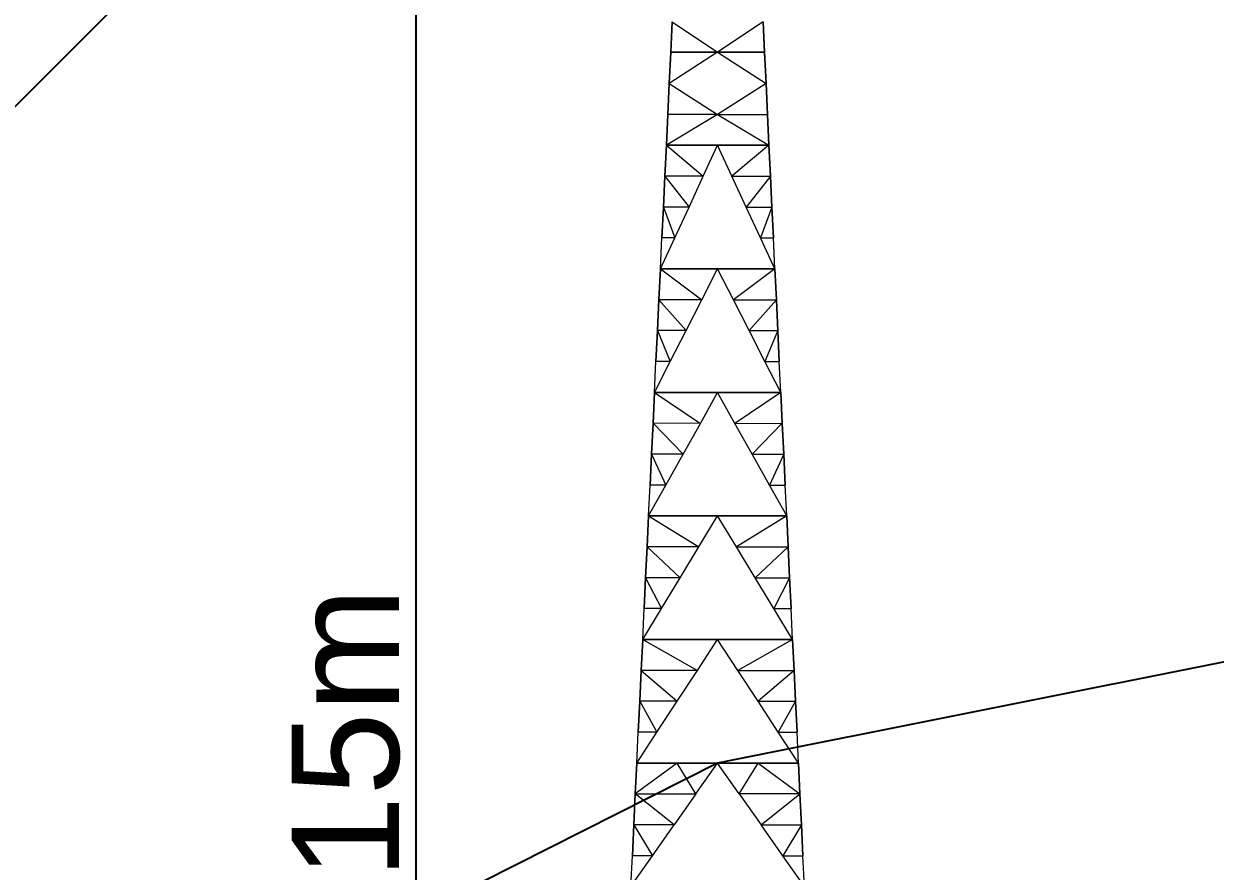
# Model space of a CAD drawing. Header units: millimetres. Extents: x 674 to 5889, y -153 to 3954.
# Drawn here: x 3098.73 to 3148.69, y 666.93 to 702.47 of the extents above; entities that cross this region are included whole.
import ezdxf

# ---------------------------------------------------------------- set-up
doc = ezdxf.new("R2010")
doc.units = ezdxf.units.MM
doc.layers.add('Dimensions', color=7, linetype='Continuous')
doc.layers.add('Ropes', color=3, linetype='Continuous')
doc.layers.add('Towers', color=1, linetype='Continuous', lineweight=0)
doc.styles.get("Standard").update_dxf_attribs({"font": 'arial.ttf'})
doc.dimstyles.new('ISO-25', dxfattribs={"dimtxt": 2.5, "dimasz": 2.5, "dimexe": 1.25, "dimexo": 0.625, "dimtad": 1, "dimtxsty": 'Standard', "dimcen": 2.5, "dimadec": 0, "dimazin": 0, "dimtfac": 1, "dimtmove": 0, "dimatfit": 3, "dimfxl": 1, "dimarcsym": 0})

# ---------------------------------------------------------------- blocks, each defined once
blk = doc.blocks.new('_ArchTick')
at = {"color": 0, "linetype": 'ByBlock', "const_width": 0.15}
blk.add_lwpolyline([(-0.5, -0.5), (0.5, 0.5)], dxfattribs=at)
blk = doc.blocks.new('*D45')
at = {"layer": 'Defpoints', "color": 0, "transparency": 16777216}
for p in [(3127.826, 728.47), (3115.163, 613.47), (3127.826, 613.47)]:
    blk.add_point(p, dxfattribs=at)
at = {"layer": 'Dimensions', "color": 0, "lineweight": -2, "transparency": 16777216}
blk.add_line((3115.163, 728.47), (3115.163, 613.47), dxfattribs=at)
at = {"layer": 'Dimensions', "color": 0, "lineweight": -2, "transparency": 16777216, "xscale": 2.5, "yscale": 2.5, "zscale": 2.5}
for p, rotation in [((3115.163, 728.47), 90), ((3115.163, 613.47), 270)]:
    blk.add_blockref('_ArchTick', p, dxfattribs=dict(at, rotation=rotation))
at = {"layer": 'Dimensions', "color": 0, "transparency": 16777216, "insert": (3112.24, 670.97), "char_height": 4.5, "attachment_point": 5, "rotation": 90}
blk.add_mtext('115m', dxfattribs=at)
blk = doc.blocks.new('*D60')
at = {"color": 0, "lineweight": -2, "transparency": 16777216}
blk.add_line((2829.274, -144.563), (2959.274, -144.563), dxfattribs=at)
at = {"layer": 'Defpoints', "color": 0, "transparency": 16777216}
for p in [(5528.478, 3774.077), (5768.478, 3774.077), (5768.478, 3752.482), (2829.274, -118.354), (2959.274, -118.354), (2959.274, -144.563)]:
    blk.add_point(p, dxfattribs=at)
at = {"layer": 'Dimensions', "color": 0, "lineweight": -2, "transparency": 16777216}
blk.add_line((5528.478, 3752.482), (5768.478, 3752.482), dxfattribs=at)
at = {"color": 0, "lineweight": -2, "transparency": 16777216, "xscale": 15, "yscale": 15, "zscale": 15, "rotation": 180}
blk.add_blockref('_ArchTick', (2829.274, -144.563), dxfattribs=at)
at = {"color": 0, "lineweight": -2, "transparency": 16777216, "xscale": 15, "yscale": 15, "zscale": 15}
blk.add_blockref('_ArchTick', (2959.274, -144.563), dxfattribs=at)
at = {"layer": 'Dimensions', "color": 0, "lineweight": -2, "transparency": 16777216, "xscale": 2.5, "yscale": 2.5, "zscale": 2.5, "rotation": 180}
blk.add_blockref('_ArchTick', (5528.478, 3752.482), dxfattribs=at)
at = {"layer": 'Dimensions', "color": 0, "lineweight": -2, "transparency": 16777216, "xscale": 2.5, "yscale": 2.5, "zscale": 2.5}
blk.add_blockref('_ArchTick', (5768.478, 3752.482), dxfattribs=at)
at = {"color": 0, "transparency": 16777216, "insert": (2894.274, -136.274), "char_height": 15, "attachment_point": 5}
blk.add_mtext('130', dxfattribs=at)
at = {"layer": 'Dimensions', "color": 0, "transparency": 16777216, "insert": (5648.478, 3755.404), "char_height": 4.5, "attachment_point": 5}
blk.add_mtext('240m', dxfattribs=at)
blk = doc.blocks.new('*D58')
at = {"color": 0, "lineweight": -2, "transparency": 16777216}
blk.add_line((2393.626, -144.563), (2483.626, -144.563), dxfattribs=at)
at = {"layer": 'Defpoints', "color": 0, "transparency": 16777216}
for p in [(5603.478, 3819.077), (5583.397, 3774.077), (5603.478, 3774.077), (2393.626, -80.976), (2483.626, -80.976), (2483.626, -144.563)]:
    blk.add_point(p, dxfattribs=at)
at = {"layer": 'Dimensions', "color": 0, "lineweight": -2, "transparency": 16777216}
blk.add_line((5583.397, 3819.077), (5583.397, 3774.077), dxfattribs=at)
at = {"color": 0, "lineweight": -2, "transparency": 16777216, "xscale": 15, "yscale": 15, "zscale": 15, "rotation": 180}
blk.add_blockref('_ArchTick', (2393.626, -144.563), dxfattribs=at)
at = {"color": 0, "lineweight": -2, "transparency": 16777216, "xscale": 15, "yscale": 15, "zscale": 15}
blk.add_blockref('_ArchTick', (2483.626, -144.563), dxfattribs=at)
at = {"layer": 'Dimensions', "color": 0, "lineweight": -2, "transparency": 16777216, "xscale": 2.5, "yscale": 2.5, "zscale": 2.5}
for p, rotation in [((5583.397, 3819.077), 90), ((5583.397, 3774.077), 270)]:
    blk.add_blockref('_ArchTick', p, dxfattribs=dict(at, rotation=rotation))
at = {"color": 0, "transparency": 16777216, "insert": (2438.626, -136.279), "char_height": 15, "attachment_point": 5}
blk.add_mtext('90', dxfattribs=at)
at = {"layer": 'Dimensions', "color": 0, "transparency": 16777216, "insert": (5580.484, 3796.577), "char_height": 4.5, "attachment_point": 5, "rotation": 90}
blk.add_mtext('45m', dxfattribs=at)
blk = doc.blocks.new('*D62')
at = {"color": 0, "lineweight": -2, "transparency": 16777216}
blk.add_line((2577.797, -35.976), (2577.797, -85.976), dxfattribs=at)
at = {"layer": 'Defpoints', "color": 0, "transparency": 16777216}
for p in [(5529.806, 3893.742), (5528.478, 3889.077), (5643.378, 3856.377), (2597.989, -35.976), (2577.797, -85.976), (2597.989, -85.976)]:
    blk.add_point(p, dxfattribs=at)
at = {"layer": 'Dimensions', "color": 0, "lineweight": -2, "transparency": 16777216}
blk.add_line((5644.706, 3861.042), (5529.806, 3893.742), dxfattribs=at)
at = {"color": 0, "lineweight": -2, "transparency": 16777216, "xscale": 15, "yscale": 15, "zscale": 15}
for p, rotation in [((2577.797, -35.976), 90), ((2577.797, -85.976), 270)]:
    blk.add_blockref('_ArchTick', p, dxfattribs=dict(at, rotation=rotation))
at = {"layer": 'Dimensions', "color": 0, "lineweight": -2, "transparency": 16777216, "xscale": 2.5, "yscale": 2.5, "zscale": 2.5}
for p, rotation in [((5529.806, 3893.742), 164.113896019455), ((5644.706, 3861.042), 344.113896019455)]:
    blk.add_blockref('_ArchTick', p, dxfattribs=dict(at, rotation=rotation))
at = {"color": 0, "transparency": 16777216, "insert": (2569.514, -60.976), "char_height": 15, "attachment_point": 5, "rotation": 90}
blk.add_mtext('50', dxfattribs=at)
at = {"layer": 'Dimensions', "color": 0, "transparency": 16777216, "insert": (5588.056, 3880.203), "char_height": 4.5, "attachment_point": 5, "rotation": 344.1139}
blk.add_mtext('119.5m', dxfattribs=at)
blk = doc.blocks.new('*D63')
at = {"color": 0, "lineweight": -2, "transparency": 16777216}
blk.add_line((2809.512, -31.439), (2809.512, -86.439), dxfattribs=at)
at = {"layer": 'Defpoints', "color": 0, "transparency": 16777216}
for p in [(5643.378, 3866.577), (5527.736, 3834.542), (5528.478, 3832.07), (2829.274, -31.439), (2809.512, -86.439), (2829.274, -86.439)]:
    blk.add_point(p, dxfattribs=at)
at = {"layer": 'Dimensions', "color": 0, "lineweight": -2, "transparency": 16777216}
blk.add_line((5642.636, 3869.049), (5527.736, 3834.542), dxfattribs=at)
at = {"color": 0, "lineweight": -2, "transparency": 16777216, "xscale": 15, "yscale": 15, "zscale": 15}
for p, rotation in [((2809.512, -31.439), 90), ((2809.512, -86.439), 270)]:
    blk.add_blockref('_ArchTick', p, dxfattribs=dict(at, rotation=rotation))
at = {"layer": 'Dimensions', "color": 0, "lineweight": -2, "transparency": 16777216, "xscale": 2.5, "yscale": 2.5, "zscale": 2.5}
for p, rotation in [((5642.636, 3869.049), 16.71614301521846), ((5527.736, 3834.542), 196.7161430152185)]:
    blk.add_blockref('_ArchTick', p, dxfattribs=dict(at, rotation=rotation))
at = {"color": 0, "transparency": 16777216, "insert": (2801.259, -58.939), "char_height": 15, "attachment_point": 5, "rotation": 90}
blk.add_mtext('55', dxfattribs=at)
at = {"layer": 'Dimensions', "color": 0, "transparency": 16777216, "insert": (5584.345, 3854.594), "char_height": 4.5, "attachment_point": 5, "rotation": 16.7161}
blk.add_mtext('120m', dxfattribs=at)
blk = doc.blocks.new('*D59')
at = {"color": 0, "lineweight": -2, "transparency": 16777216}
blk.add_line((2597.989, -144.563), (2697.989, -144.563), dxfattribs=at)
at = {"layer": 'Defpoints', "color": 0, "transparency": 16777216}
for p in [(5623.478, 3781.175), (5673.478, 3781.175), (5673.478, 3764.268), (2597.989, -85.976), (2697.989, -85.976), (2697.989, -144.563)]:
    blk.add_point(p, dxfattribs=at)
at = {"layer": 'Dimensions', "color": 0, "lineweight": -2, "transparency": 16777216}
blk.add_line((5623.478, 3764.268), (5673.478, 3764.268), dxfattribs=at)
at = {"color": 0, "lineweight": -2, "transparency": 16777216, "xscale": 15, "yscale": 15, "zscale": 15, "rotation": 180}
blk.add_blockref('_ArchTick', (2597.989, -144.563), dxfattribs=at)
at = {"color": 0, "lineweight": -2, "transparency": 16777216, "xscale": 15, "yscale": 15, "zscale": 15}
blk.add_blockref('_ArchTick', (2697.989, -144.563), dxfattribs=at)
at = {"layer": 'Dimensions', "color": 0, "lineweight": -2, "transparency": 16777216, "xscale": 2.5, "yscale": 2.5, "zscale": 2.5, "rotation": 180}
blk.add_blockref('_ArchTick', (5623.478, 3764.268), dxfattribs=at)
at = {"layer": 'Dimensions', "color": 0, "lineweight": -2, "transparency": 16777216, "xscale": 2.5, "yscale": 2.5, "zscale": 2.5}
blk.add_blockref('_ArchTick', (5673.478, 3764.268), dxfattribs=at)
at = {"color": 0, "transparency": 16777216, "insert": (2647.989, -136.279), "char_height": 15, "attachment_point": 5}
blk.add_mtext('100', dxfattribs=at)
at = {"layer": 'Dimensions', "color": 0, "transparency": 16777216, "insert": (5648.478, 3767.191), "char_height": 4.5, "attachment_point": 5}
blk.add_mtext('50m', dxfattribs=at)
blk = doc.blocks.new('*D61')
at = {"color": 0, "lineweight": -2, "transparency": 16777216}
blk.add_line((2373.545, -35.976), (2373.545, -80.976), dxfattribs=at)
at = {"layer": 'Defpoints', "color": 0, "transparency": 16777216}
for p in [(5648.478, 3856.377), (5645.288, 3779.077), (5648.478, 3779.077), (2393.626, -35.976), (2373.545, -80.976), (2393.626, -80.976)]:
    blk.add_point(p, dxfattribs=at)
at = {"layer": 'Dimensions', "color": 0, "lineweight": -2, "transparency": 16777216}
blk.add_line((5645.288, 3856.377), (5645.288, 3779.077), dxfattribs=at)
at = {"color": 0, "lineweight": -2, "transparency": 16777216, "xscale": 15, "yscale": 15, "zscale": 15}
for p, rotation in [((2373.545, -35.976), 90), ((2373.545, -80.976), 270)]:
    blk.add_blockref('_ArchTick', p, dxfattribs=dict(at, rotation=rotation))
at = {"layer": 'Dimensions', "color": 0, "lineweight": -2, "transparency": 16777216, "xscale": 2.5, "yscale": 2.5, "zscale": 2.5}
for p, rotation in [((5645.288, 3856.377), 90), ((5645.288, 3779.077), 270)]:
    blk.add_blockref('_ArchTick', p, dxfattribs=dict(at, rotation=rotation))
at = {"color": 0, "transparency": 16777216, "insert": (2365.292, -58.476), "char_height": 15, "attachment_point": 5, "rotation": 90}
blk.add_mtext('45', dxfattribs=at)
at = {"layer": 'Dimensions', "color": 0, "transparency": 16777216, "insert": (5642.364, 3817.906), "char_height": 4.5, "attachment_point": 5, "rotation": 90}
blk.add_mtext('77.3m', dxfattribs=at)

msp = doc.modelspace()

# ---------------------------------------------------------------- linework, layer by layer
at = {"layer": 'Ropes'}
for p, q in [((3127.826, 728.47), (3012.826, 613.47)), ((3282.531, 702.38), (3127.826, 671.464)), ((3127.826, 671.464), (3012.826, 613.47))]:
    msp.add_line(p, q, dxfattribs=at)
at = {"layer": 'Towers'}
for p, q in [((3125.922, 702.558), (3125.86, 701.275)), ((3125.86, 701.263), (3125.922, 702.558)), ((3125.922, 702.558), (3125.86, 701.275)), ((3125.86, 701.263), (3125.922, 702.558)), ((3125.922, 702.558), (3127.825, 701.275)), ((3125.922, 702.558), (3127.825, 701.275)), ((3129.73, 702.558), (3127.826, 701.275)), ((3129.73, 702.558), (3127.826, 701.275)), ((3129.73, 702.558), (3129.791, 701.275)), ((3129.792, 701.263), (3129.73, 702.558)), ((3129.73, 702.558), (3129.791, 701.275)), ((3129.792, 701.263), (3129.73, 702.558)), ((3127.825, 701.275), (3125.798, 699.967)), ((3127.825, 701.275), (3125.798, 699.967)), ((3125.86, 701.275), (3125.798, 699.967)), ((3125.86, 701.275), (3125.798, 699.967)), ((3125.798, 699.967), (3125.86, 701.263)), ((3125.798, 699.967), (3125.86, 701.263)), ((3127.826, 701.275), (3125.86, 701.275)), ((3125.86, 701.275), (3127.825, 701.275)), ((3127.825, 701.275), (3125.86, 701.263)), ((3127.825, 701.275), (3125.86, 701.263)), ((3125.86, 701.275), (3125.86, 701.263)), ((3125.86, 701.275), (3125.86, 701.263)), ((3127.825, 701.275), (3129.791, 701.275)), ((3129.791, 701.275), (3127.826, 701.275)), ((3127.826, 701.275), (3129.792, 701.263)), ((3127.826, 701.275), (3129.854, 699.967)), ((3127.826, 701.275), (3129.792, 701.263)), ((3127.826, 701.275), (3129.854, 699.967)), ((3129.791, 701.275), (3129.792, 701.263)), ((3129.791, 701.275), (3129.854, 699.967)), ((3129.791, 701.275), (3129.792, 701.263)), ((3129.791, 701.275), (3129.854, 699.967)), ((3129.854, 699.967), (3129.792, 701.263)), ((3129.854, 699.967), (3129.792, 701.263)), ((3125.798, 699.967), (3125.735, 698.666)), ((3125.798, 699.967), (3125.735, 698.666)), ((3125.736, 698.671), (3125.798, 699.967)), ((3125.736, 698.671), (3125.798, 699.967)), ((3125.798, 699.967), (3127.826, 698.666)), ((3125.798, 699.967), (3127.826, 698.666)), ((3129.854, 699.967), (3127.825, 698.666)), ((3129.854, 699.967), (3127.825, 698.666)), ((3129.854, 699.967), (3129.916, 698.666)), ((3129.915, 698.671), (3129.854, 699.967)), ((3129.854, 699.967), (3129.916, 698.666)), ((3129.915, 698.671), (3129.854, 699.967)), ((3125.674, 697.376), (3125.736, 698.671)), ((3125.674, 697.376), (3125.736, 698.671)), ((3127.826, 698.666), (3125.674, 697.376)), ((3127.826, 698.666), (3125.674, 697.376)), ((3125.735, 698.666), (3125.674, 697.376)), ((3125.735, 698.666), (3125.674, 697.376)), ((3125.735, 698.666), (3125.736, 698.671)), ((3125.735, 698.666), (3125.736, 698.671)), ((3127.826, 698.666), (3125.736, 698.671)), ((3127.826, 698.666), (3125.736, 698.671)), ((3127.825, 698.666), (3129.915, 698.671)), ((3127.825, 698.666), (3129.915, 698.671)), ((3127.825, 698.666), (3129.977, 697.376)), ((3127.825, 698.666), (3129.977, 697.376)), ((3129.916, 698.666), (3129.915, 698.671)), ((3129.977, 697.376), (3129.915, 698.671)), ((3129.916, 698.666), (3129.915, 698.671)), ((3129.977, 697.376), (3129.915, 698.671)), ((3129.916, 698.666), (3129.977, 697.376)), ((3129.916, 698.666), (3129.977, 697.376)), ((3125.612, 696.08), (3125.674, 697.378)), ((3125.612, 696.08), (3125.674, 697.378)), ((3125.674, 697.376), (3125.612, 696.08)), ((3125.612, 696.08), (3125.674, 697.376)), ((3125.674, 697.376), (3125.612, 696.08)), ((3125.612, 696.08), (3125.674, 697.376)), ((3127.826, 697.378), (3125.674, 697.378)), ((3125.674, 697.378), (3127.826, 697.378)), ((3127.826, 697.378), (3125.674, 697.376)), ((3127.826, 697.378), (3125.674, 697.376)), ((3125.674, 697.378), (3125.674, 697.376)), ((3125.674, 697.378), (3125.674, 697.376)), ((3125.674, 697.376), (3127.225, 696.08)), ((3125.674, 697.376), (3127.225, 696.08)), ((3127.225, 696.08), (3127.826, 697.378)), ((3127.225, 696.08), (3127.826, 697.378)), ((3129.977, 697.378), (3127.826, 697.378)), ((3127.826, 697.378), (3129.977, 697.378)), ((3127.826, 697.378), (3129.977, 697.376)), ((3128.426, 696.08), (3127.826, 697.378)), ((3127.826, 697.378), (3129.977, 697.376)), ((3128.426, 696.08), (3127.826, 697.378)), ((3129.977, 697.376), (3128.426, 696.08)), ((3129.977, 697.376), (3128.426, 696.08)), ((3129.977, 697.378), (3129.977, 697.376)), ((3130.039, 696.08), (3129.977, 697.378)), ((3129.977, 697.378), (3129.977, 697.376)), ((3130.039, 696.08), (3129.977, 697.378)), ((3129.977, 697.376), (3130.039, 696.08)), ((3130.039, 696.08), (3129.977, 697.376)), ((3129.977, 697.376), (3130.039, 696.08)), ((3130.039, 696.08), (3129.977, 697.376)), ((3125.55, 694.785), (3125.612, 696.08)), ((3125.612, 696.08), (3125.55, 694.785)), ((3125.55, 694.785), (3125.612, 696.08)), ((3125.55, 694.785), (3125.612, 696.08)), ((3125.612, 696.08), (3125.55, 694.785)), ((3125.55, 694.785), (3125.612, 696.08)), ((3125.612, 696.08), (3126.626, 694.785)), ((3127.225, 696.08), (3125.612, 696.08)), ((3125.612, 696.08), (3126.626, 694.785)), ((3127.225, 696.08), (3125.612, 696.08)), ((3125.612, 696.08), (3125.612, 696.08)), ((3125.612, 696.08), (3125.612, 696.08)), ((3126.626, 694.785), (3127.225, 696.08)), ((3126.626, 694.785), (3127.225, 696.08)), ((3129.025, 694.785), (3128.426, 696.08)), ((3128.426, 696.08), (3130.039, 696.08)), ((3129.025, 694.785), (3128.426, 696.08)), ((3128.426, 696.08), (3130.039, 696.08)), ((3130.039, 696.08), (3129.025, 694.785)), ((3130.039, 696.08), (3129.025, 694.785)), ((3130.101, 694.785), (3130.039, 696.08)), ((3130.039, 696.08), (3130.101, 694.785)), ((3130.039, 696.08), (3130.039, 696.08)), ((3130.101, 694.785), (3130.039, 696.08)), ((3130.101, 694.785), (3130.039, 696.08)), ((3130.039, 696.08), (3130.101, 694.785)), ((3130.039, 696.08), (3130.039, 696.08)), ((3130.101, 694.785), (3130.039, 696.08)), ((3125.488, 693.487), (3125.55, 694.785)), ((3125.55, 694.785), (3125.488, 693.487)), ((3125.488, 693.489), (3125.55, 694.785)), ((3125.488, 693.487), (3125.55, 694.785)), ((3125.55, 694.785), (3125.488, 693.487)), ((3125.488, 693.489), (3125.55, 694.785)), ((3125.55, 694.785), (3126.025, 693.487)), ((3126.626, 694.785), (3125.55, 694.785)), ((3125.55, 694.785), (3126.025, 693.487)), ((3126.626, 694.785), (3125.55, 694.785)), ((3125.55, 694.785), (3125.55, 694.785)), ((3125.55, 694.785), (3125.55, 694.785)), ((3126.025, 693.487), (3126.626, 694.785)), ((3126.025, 693.487), (3126.626, 694.785)), ((3129.627, 693.487), (3129.025, 694.785)), ((3129.025, 694.785), (3130.101, 694.785)), ((3129.627, 693.487), (3129.025, 694.785)), ((3129.025, 694.785), (3130.101, 694.785)), ((3130.101, 694.785), (3129.627, 693.487)), ((3130.101, 694.785), (3129.627, 693.487)), ((3130.163, 693.487), (3130.101, 694.785)), ((3130.101, 694.785), (3130.163, 693.487)), ((3130.101, 694.785), (3130.101, 694.785)), ((3130.163, 693.489), (3130.101, 694.785)), ((3130.163, 693.487), (3130.101, 694.785)), ((3130.101, 694.785), (3130.163, 693.487)), ((3130.101, 694.785), (3130.101, 694.785)), ((3130.163, 693.489), (3130.101, 694.785)), ((3125.426, 692.193), (3125.488, 693.489)), ((3125.426, 692.193), (3125.488, 693.489)), ((3125.426, 692.193), (3126.025, 693.487)), ((3125.426, 692.193), (3126.025, 693.487)), ((3125.426, 692.193), (3125.488, 693.487)), ((3125.426, 692.193), (3125.488, 693.487)), ((3126.025, 693.487), (3125.488, 693.489)), ((3126.025, 693.487), (3125.488, 693.489)), ((3125.488, 693.487), (3125.488, 693.489)), ((3125.488, 693.487), (3125.488, 693.489)), ((3129.627, 693.487), (3130.163, 693.489)), ((3129.627, 693.487), (3130.163, 693.489)), ((3130.225, 692.193), (3129.627, 693.487)), ((3130.225, 692.193), (3129.627, 693.487)), ((3130.163, 693.487), (3130.163, 693.489)), ((3130.225, 692.193), (3130.163, 693.489)), ((3130.163, 693.487), (3130.163, 693.489)), ((3130.225, 692.193), (3130.163, 693.489)), ((3130.225, 692.193), (3130.163, 693.487)), ((3130.225, 692.193), (3130.163, 693.487)), ((3125.426, 692.193), (3125.364, 690.897)), ((3125.364, 690.898), (3125.426, 692.193)), ((3125.426, 692.193), (3125.364, 690.897)), ((3125.364, 690.898), (3125.426, 692.193)), ((3125.364, 690.897), (3125.426, 692.192)), ((3125.364, 690.897), (3125.426, 692.192)), ((3125.426, 692.193), (3127.164, 690.897)), ((3127.826, 692.192), (3125.426, 692.193)), ((3125.426, 692.193), (3127.164, 690.897)), ((3127.826, 692.192), (3125.426, 692.193)), ((3125.426, 692.192), (3125.426, 692.193)), ((3125.426, 692.192), (3125.426, 692.193)), ((3127.826, 692.192), (3125.426, 692.192)), ((3125.426, 692.192), (3127.826, 692.192)), ((3127.164, 690.897), (3127.826, 692.192)), ((3127.164, 690.897), (3127.826, 692.192)), ((3127.826, 692.192), (3130.225, 692.193)), ((3127.826, 692.192), (3130.225, 692.193)), ((3130.225, 692.192), (3127.826, 692.192)), ((3127.826, 692.192), (3130.225, 692.192)), ((3128.487, 690.897), (3127.826, 692.192)), ((3128.487, 690.897), (3127.826, 692.192)), ((3130.225, 692.193), (3128.487, 690.897)), ((3130.225, 692.193), (3128.487, 690.897)), ((3130.225, 692.193), (3130.287, 690.897)), ((3130.225, 692.192), (3130.225, 692.193)), ((3130.287, 690.898), (3130.225, 692.193)), ((3130.225, 692.193), (3130.287, 690.897)), ((3130.225, 692.192), (3130.225, 692.193)), ((3130.287, 690.898), (3130.225, 692.193)), ((3130.287, 690.897), (3130.225, 692.192)), ((3130.287, 690.897), (3130.225, 692.192)), ((3125.364, 690.898), (3125.302, 689.601)), ((3125.302, 689.602), (3125.364, 690.898)), ((3125.364, 690.898), (3125.302, 689.601)), ((3125.302, 689.602), (3125.364, 690.898)), ((3125.302, 689.601), (3125.364, 690.897)), ((3125.302, 689.601), (3125.364, 690.897)), ((3125.364, 690.898), (3126.502, 689.601)), ((3127.164, 690.897), (3125.364, 690.898)), ((3125.364, 690.898), (3126.502, 689.601)), ((3127.164, 690.897), (3125.364, 690.898)), ((3125.364, 690.897), (3125.364, 690.898)), ((3125.364, 690.897), (3125.364, 690.898)), ((3126.502, 689.601), (3127.164, 690.897)), ((3126.502, 689.601), (3127.164, 690.897)), ((3128.487, 690.897), (3130.287, 690.898)), ((3128.487, 690.897), (3130.287, 690.898)), ((3129.149, 689.601), (3128.487, 690.897)), ((3129.149, 689.601), (3128.487, 690.897)), ((3130.287, 690.898), (3129.149, 689.601)), ((3130.287, 690.898), (3129.149, 689.601)), ((3130.287, 690.898), (3130.349, 689.601)), ((3130.287, 690.897), (3130.287, 690.898)), ((3130.349, 689.602), (3130.287, 690.898)), ((3130.287, 690.898), (3130.349, 689.601)), ((3130.287, 690.897), (3130.287, 690.898)), ((3130.349, 689.602), (3130.287, 690.898)), ((3130.349, 689.601), (3130.287, 690.897)), ((3130.349, 689.601), (3130.287, 690.897)), ((3125.302, 689.602), (3125.24, 688.307)), ((3125.24, 688.306), (3125.302, 689.602)), ((3125.302, 689.602), (3125.24, 688.307)), ((3125.24, 688.306), (3125.302, 689.602)), ((3125.24, 688.307), (3125.302, 689.601)), ((3125.24, 688.307), (3125.302, 689.601)), ((3125.302, 689.602), (3125.841, 688.307)), ((3126.502, 689.601), (3125.302, 689.602)), ((3125.302, 689.602), (3125.841, 688.307)), ((3126.502, 689.601), (3125.302, 689.602)), ((3125.302, 689.601), (3125.302, 689.602)), ((3125.302, 689.601), (3125.302, 689.602)), ((3125.841, 688.307), (3126.502, 689.601)), ((3125.841, 688.307), (3126.502, 689.601)), ((3129.149, 689.601), (3130.349, 689.602)), ((3129.149, 689.601), (3130.349, 689.602)), ((3129.811, 688.307), (3129.149, 689.601)), ((3129.811, 688.307), (3129.149, 689.601)), ((3130.349, 689.602), (3129.811, 688.307)), ((3130.349, 689.602), (3129.811, 688.307)), ((3130.349, 689.602), (3130.411, 688.307)), ((3130.349, 689.601), (3130.349, 689.602)), ((3130.411, 688.306), (3130.349, 689.602)), ((3130.349, 689.602), (3130.411, 688.307)), ((3130.349, 689.601), (3130.349, 689.602)), ((3130.411, 688.306), (3130.349, 689.602)), ((3130.411, 688.307), (3130.349, 689.601)), ((3130.411, 688.307), (3130.349, 689.601)), ((3125.178, 687.011), (3125.841, 688.307)), ((3125.178, 687.011), (3125.841, 688.307)), ((3125.178, 687.011), (3125.24, 688.307)), ((3125.178, 687.011), (3125.24, 688.307)), ((3125.178, 687.011), (3125.24, 688.306)), ((3125.178, 687.011), (3125.24, 688.306)), ((3125.841, 688.307), (3125.24, 688.306)), ((3125.841, 688.307), (3125.24, 688.306)), ((3125.24, 688.307), (3125.24, 688.306)), ((3125.24, 688.307), (3125.24, 688.306)), ((3130.473, 687.011), (3129.811, 688.307)), ((3129.811, 688.307), (3130.411, 688.306)), ((3130.473, 687.011), (3129.811, 688.307)), ((3129.811, 688.307), (3130.411, 688.306)), ((3130.473, 687.011), (3130.411, 688.307)), ((3130.411, 688.307), (3130.411, 688.306)), ((3130.473, 687.011), (3130.411, 688.307)), ((3130.411, 688.307), (3130.411, 688.306)), ((3130.473, 687.011), (3130.411, 688.306)), ((3130.473, 687.011), (3130.411, 688.306)), ((3125.178, 687.011), (3125.116, 685.712)), ((3125.116, 685.715), (3125.178, 687.011)), ((3125.178, 687.011), (3125.116, 685.712)), ((3125.116, 685.715), (3125.178, 687.011)), ((3125.116, 685.712), (3125.178, 687.01)), ((3125.116, 685.712), (3125.178, 687.01)), ((3125.178, 687.011), (3127.1, 685.712)), ((3125.178, 687.011), (3127.826, 687.01)), ((3125.178, 687.011), (3127.1, 685.712)), ((3125.178, 687.011), (3127.826, 687.01)), ((3125.178, 687.011), (3125.178, 687.01)), ((3125.178, 687.011), (3125.178, 687.01)), ((3125.178, 687.01), (3127.826, 687.01)), ((3127.826, 687.01), (3125.178, 687.01)), ((3127.1, 685.712), (3127.826, 687.01)), ((3127.1, 685.712), (3127.826, 687.01)), ((3130.473, 687.011), (3127.826, 687.01)), ((3130.473, 687.011), (3127.826, 687.01)), ((3127.826, 687.01), (3130.473, 687.01)), ((3130.473, 687.01), (3127.826, 687.01)), ((3128.551, 685.712), (3127.826, 687.01)), ((3128.551, 685.712), (3127.826, 687.01)), ((3130.473, 687.011), (3128.551, 685.712)), ((3130.473, 687.011), (3128.551, 685.712)), ((3130.473, 687.011), (3130.535, 685.712)), ((3130.473, 687.011), (3130.473, 687.01)), ((3130.535, 685.715), (3130.473, 687.011)), ((3130.473, 687.011), (3130.535, 685.712)), ((3130.473, 687.011), (3130.473, 687.01)), ((3130.535, 685.715), (3130.473, 687.011)), ((3130.535, 685.712), (3130.473, 687.01)), ((3130.535, 685.712), (3130.473, 687.01)), ((3125.116, 685.715), (3125.054, 684.419)), ((3125.054, 684.42), (3125.116, 685.715)), ((3125.116, 685.715), (3125.054, 684.419)), ((3125.054, 684.42), (3125.116, 685.715)), ((3125.054, 684.419), (3125.116, 685.712)), ((3125.054, 684.419), (3125.116, 685.712)), ((3125.116, 685.715), (3126.378, 684.419)), ((3127.1, 685.712), (3125.116, 685.715)), ((3125.116, 685.715), (3126.378, 684.419)), ((3127.1, 685.712), (3125.116, 685.715)), ((3125.116, 685.712), (3125.116, 685.715)), ((3125.116, 685.712), (3125.116, 685.715)), ((3126.378, 684.419), (3127.1, 685.712)), ((3126.378, 684.419), (3127.1, 685.712)), ((3128.551, 685.712), (3130.535, 685.715)), ((3128.551, 685.712), (3130.535, 685.715)), ((3129.273, 684.419), (3128.551, 685.712)), ((3129.273, 684.419), (3128.551, 685.712)), ((3130.535, 685.715), (3129.273, 684.419)), ((3130.535, 685.715), (3129.273, 684.419)), ((3130.535, 685.715), (3130.597, 684.419)), ((3130.535, 685.712), (3130.535, 685.715)), ((3130.597, 684.42), (3130.535, 685.715)), ((3130.535, 685.715), (3130.597, 684.419)), ((3130.535, 685.712), (3130.535, 685.715)), ((3130.597, 684.42), (3130.535, 685.715)), ((3130.597, 684.419), (3130.535, 685.712)), ((3130.597, 684.419), (3130.535, 685.712)), ((3125.054, 684.42), (3124.992, 683.124)), ((3124.992, 683.124), (3125.054, 684.42)), ((3125.054, 684.42), (3124.992, 683.124)), ((3124.992, 683.124), (3125.054, 684.42)), ((3124.992, 683.124), (3125.054, 684.419)), ((3124.992, 683.124), (3125.054, 684.419)), ((3125.054, 684.42), (3125.654, 683.124)), ((3126.378, 684.419), (3125.054, 684.42)), ((3125.054, 684.42), (3125.654, 683.124)), ((3126.378, 684.419), (3125.054, 684.42)), ((3125.054, 684.419), (3125.054, 684.42)), ((3125.054, 684.419), (3125.054, 684.42)), ((3125.654, 683.124), (3126.378, 684.419)), ((3125.654, 683.124), (3126.378, 684.419)), ((3129.273, 684.419), (3130.597, 684.42)), ((3129.273, 684.419), (3130.597, 684.42)), ((3129.997, 683.124), (3129.273, 684.419)), ((3129.997, 683.124), (3129.273, 684.419)), ((3130.597, 684.42), (3129.997, 683.124)), ((3130.597, 684.42), (3129.997, 683.124)), ((3130.597, 684.42), (3130.659, 683.124)), ((3130.597, 684.419), (3130.597, 684.42)), ((3130.659, 683.124), (3130.597, 684.42)), ((3130.597, 684.42), (3130.659, 683.124)), ((3130.597, 684.419), (3130.597, 684.42)), ((3130.659, 683.124), (3130.597, 684.42)), ((3130.659, 683.124), (3130.597, 684.419)), ((3130.659, 683.124), (3130.597, 684.419)), ((3124.93, 681.828), (3125.654, 683.124)), ((3124.93, 681.828), (3125.654, 683.124)), ((3124.93, 681.828), (3124.992, 683.124)), ((3124.93, 681.828), (3124.992, 683.124)), ((3124.93, 681.828), (3124.992, 683.124)), ((3124.93, 681.828), (3124.992, 683.124)), ((3125.654, 683.124), (3124.992, 683.124)), ((3125.654, 683.124), (3124.992, 683.124)), ((3124.992, 683.124), (3124.992, 683.124)), ((3124.992, 683.124), (3124.992, 683.124)), ((3130.721, 681.828), (3129.997, 683.124)), ((3129.997, 683.124), (3130.659, 683.124)), ((3130.721, 681.828), (3129.997, 683.124)), ((3129.997, 683.124), (3130.659, 683.124)), ((3130.721, 681.828), (3130.659, 683.124)), ((3130.659, 683.124), (3130.659, 683.124)), ((3130.721, 681.828), (3130.659, 683.124)), ((3130.721, 681.828), (3130.659, 683.124)), ((3130.659, 683.124), (3130.659, 683.124)), ((3130.721, 681.828), (3130.659, 683.124)), ((3124.868, 680.532), (3124.93, 681.828)), ((3124.93, 681.828), (3124.868, 680.532)), ((3124.868, 680.533), (3124.93, 681.828)), ((3124.868, 680.532), (3124.93, 681.828)), ((3124.93, 681.828), (3124.868, 680.532)), ((3124.868, 680.533), (3124.93, 681.828)), ((3126.378, 681.828), (3124.93, 681.828)), ((3127.826, 681.828), (3124.93, 681.828)), ((3124.93, 681.828), (3127.826, 681.828)), ((3124.93, 681.828), (3127.039, 680.532)), ((3127.826, 681.828), (3124.93, 681.828)), ((3124.93, 681.828), (3127.039, 680.532)), ((3127.826, 681.828), (3124.93, 681.828)), ((3124.93, 681.828), (3124.93, 681.828)), ((3124.93, 681.828), (3124.93, 681.828)), ((3129.273, 681.828), (3126.378, 681.828)), ((3126.378, 681.828), (3129.273, 681.828)), ((3126.378, 681.828), (3126.378, 681.828)), ((3127.039, 680.532), (3127.826, 681.828)), ((3127.039, 680.532), (3127.826, 681.828)), ((3127.826, 681.828), (3127.826, 681.828)), ((3127.826, 681.828), (3127.826, 681.828)), ((3130.721, 681.828), (3127.826, 681.828)), ((3127.826, 681.828), (3130.721, 681.828)), ((3128.612, 680.532), (3127.826, 681.828)), ((3127.826, 681.828), (3130.721, 681.828)), ((3128.612, 680.532), (3127.826, 681.828)), ((3127.826, 681.828), (3130.721, 681.828)), ((3130.721, 681.828), (3128.612, 680.532)), ((3130.721, 681.828), (3128.612, 680.532)), ((3129.273, 681.828), (3130.721, 681.828)), ((3129.273, 681.828), (3129.273, 681.828)), ((3130.783, 680.532), (3130.721, 681.828)), ((3130.721, 681.828), (3130.783, 680.532)), ((3130.721, 681.828), (3130.721, 681.828)), ((3130.783, 680.533), (3130.721, 681.828)), ((3130.783, 680.532), (3130.721, 681.828)), ((3130.721, 681.828), (3130.783, 680.532)), ((3130.721, 681.828), (3130.721, 681.828)), ((3130.783, 680.533), (3130.721, 681.828)), ((3124.868, 680.533), (3124.806, 679.237)), ((3124.806, 679.237), (3124.868, 680.533)), ((3124.868, 680.533), (3124.806, 679.237)), ((3124.806, 679.237), (3124.868, 680.533)), ((3124.806, 679.237), (3124.868, 680.532)), ((3124.806, 679.237), (3124.868, 680.532)), ((3124.868, 680.533), (3126.254, 679.237)), ((3127.039, 680.532), (3124.868, 680.533)), ((3124.868, 680.533), (3126.254, 679.237)), ((3127.039, 680.532), (3124.868, 680.533)), ((3124.868, 680.532), (3124.868, 680.533)), ((3124.868, 680.532), (3124.868, 680.533)), ((3126.254, 679.237), (3127.039, 680.532)), ((3126.254, 679.237), (3127.039, 680.532)), ((3128.612, 680.532), (3130.783, 680.533)), ((3128.612, 680.532), (3130.783, 680.533)), ((3129.397, 679.237), (3128.612, 680.532)), ((3129.397, 679.237), (3128.612, 680.532)), ((3130.783, 680.533), (3129.397, 679.237)), ((3130.783, 680.533), (3129.397, 679.237)), ((3130.783, 680.533), (3130.845, 679.237)), ((3130.783, 680.532), (3130.783, 680.533)), ((3130.845, 679.237), (3130.783, 680.533)), ((3130.783, 680.533), (3130.845, 679.237)), ((3130.783, 680.532), (3130.783, 680.533)), ((3130.845, 679.237), (3130.783, 680.533)), ((3130.845, 679.237), (3130.783, 680.532)), ((3130.845, 679.237), (3130.783, 680.532)), ((3124.744, 677.942), (3124.806, 679.237)), ((3124.806, 679.237), (3124.744, 677.942)), ((3124.744, 677.942), (3124.806, 679.237)), ((3124.744, 677.942), (3124.806, 679.237)), ((3124.806, 679.237), (3124.744, 677.942)), ((3124.744, 677.942), (3124.806, 679.237)), ((3124.806, 679.237), (3125.468, 677.942)), ((3126.254, 679.237), (3124.806, 679.237)), ((3124.806, 679.237), (3125.468, 677.942)), ((3126.254, 679.237), (3124.806, 679.237)), ((3124.806, 679.237), (3124.806, 679.237)), ((3124.806, 679.237), (3124.806, 679.237)), ((3125.468, 677.942), (3126.254, 679.237)), ((3125.468, 677.942), (3126.254, 679.237)), ((3130.183, 677.942), (3129.397, 679.237)), ((3129.397, 679.237), (3130.845, 679.237)), ((3130.183, 677.942), (3129.397, 679.237)), ((3129.397, 679.237), (3130.845, 679.237)), ((3130.845, 679.237), (3130.183, 677.942)), ((3130.845, 679.237), (3130.183, 677.942)), ((3130.907, 677.942), (3130.845, 679.237)), ((3130.845, 679.237), (3130.907, 677.942)), ((3130.845, 679.237), (3130.845, 679.237)), ((3130.907, 677.942), (3130.845, 679.237)), ((3130.907, 677.942), (3130.845, 679.237)), ((3130.845, 679.237), (3130.907, 677.942)), ((3130.845, 679.237), (3130.845, 679.237)), ((3130.907, 677.942), (3130.845, 679.237)), ((3124.682, 676.646), (3125.468, 677.942)), ((3124.682, 676.646), (3125.468, 677.942)), ((3124.682, 676.646), (3124.744, 677.942)), ((3124.682, 676.646), (3124.744, 677.942)), ((3124.682, 676.646), (3124.744, 677.942)), ((3124.682, 676.646), (3124.744, 677.942)), ((3125.468, 677.942), (3124.744, 677.942)), ((3125.468, 677.942), (3124.744, 677.942)), ((3124.744, 677.942), (3124.744, 677.942)), ((3124.744, 677.942), (3124.744, 677.942)), ((3130.969, 676.646), (3130.183, 677.942)), ((3130.183, 677.942), (3130.907, 677.942)), ((3130.969, 676.646), (3130.183, 677.942)), ((3130.183, 677.942), (3130.907, 677.942)), ((3130.969, 676.646), (3130.907, 677.942)), ((3130.907, 677.942), (3130.907, 677.942)), ((3130.969, 676.646), (3130.907, 677.942)), ((3130.969, 676.646), (3130.907, 677.942)), ((3130.907, 677.942), (3130.907, 677.942)), ((3130.969, 676.646), (3130.907, 677.942)), ((3124.62, 675.35), (3124.682, 676.646)), ((3124.682, 676.646), (3124.62, 675.35)), ((3124.62, 675.35), (3124.682, 676.646)), ((3124.62, 675.35), (3124.682, 676.646)), ((3124.682, 676.646), (3124.62, 675.35)), ((3124.62, 675.35), (3124.682, 676.646)), ((3126.254, 676.646), (3124.682, 676.646)), ((3124.682, 676.646), (3127.826, 676.646)), ((3127.826, 676.646), (3124.682, 676.646)), ((3124.682, 676.646), (3126.978, 675.35)), ((3127.826, 676.646), (3124.682, 676.646)), ((3124.682, 676.646), (3126.978, 675.35)), ((3127.826, 676.646), (3124.682, 676.646)), ((3129.397, 676.646), (3126.254, 676.646)), ((3126.254, 676.646), (3129.397, 676.646)), ((3126.978, 675.35), (3127.826, 676.646)), ((3126.978, 675.35), (3127.826, 676.646)), ((3127.826, 676.646), (3130.969, 676.646)), ((3130.969, 676.646), (3127.826, 676.646)), ((3128.673, 675.35), (3127.826, 676.646)), ((3127.826, 676.646), (3130.969, 676.646)), ((3128.673, 675.35), (3127.826, 676.646)), ((3127.826, 676.646), (3130.969, 676.646)), ((3130.969, 676.646), (3128.673, 675.35)), ((3130.969, 676.646), (3128.673, 675.35)), ((3129.397, 676.646), (3130.969, 676.646)), ((3131.031, 675.35), (3130.969, 676.646)), ((3130.969, 676.646), (3131.031, 675.35)), ((3131.031, 675.35), (3130.969, 676.646)), ((3131.031, 675.35), (3130.969, 676.646)), ((3130.969, 676.646), (3131.031, 675.35)), ((3131.031, 675.35), (3130.969, 676.646)), ((3124.558, 674.055), (3124.62, 675.35)), ((3124.62, 675.35), (3124.558, 674.055)), ((3124.558, 674.055), (3124.62, 675.35)), ((3124.558, 674.055), (3124.62, 675.35)), ((3124.62, 675.35), (3124.558, 674.055)), ((3124.558, 674.055), (3124.62, 675.35)), ((3124.62, 675.35), (3126.13, 674.055)), ((3126.978, 675.35), (3124.62, 675.35)), ((3124.62, 675.35), (3126.13, 674.055)), ((3126.978, 675.35), (3124.62, 675.35)), ((3124.62, 675.35), (3124.62, 675.35)), ((3124.62, 675.35), (3124.62, 675.35)), ((3126.13, 674.055), (3126.978, 675.35)), ((3126.13, 674.055), (3126.978, 675.35)), ((3129.521, 674.055), (3128.673, 675.35)), ((3128.673, 675.35), (3131.031, 675.35)), ((3129.521, 674.055), (3128.673, 675.35)), ((3128.673, 675.35), (3131.031, 675.35)), ((3131.031, 675.35), (3129.521, 674.055)), ((3131.031, 675.35), (3129.521, 674.055)), ((3131.093, 674.055), (3131.031, 675.35)), ((3131.031, 675.35), (3131.093, 674.055)), ((3131.031, 675.35), (3131.031, 675.35)), ((3131.093, 674.055), (3131.031, 675.35)), ((3131.093, 674.055), (3131.031, 675.35)), ((3131.031, 675.35), (3131.093, 674.055)), ((3131.031, 675.35), (3131.031, 675.35)), ((3131.093, 674.055), (3131.031, 675.35)), ((3124.496, 672.757), (3124.558, 674.055)), ((3124.558, 674.055), (3124.496, 672.757)), ((3124.496, 672.759), (3124.558, 674.055)), ((3124.496, 672.757), (3124.558, 674.055)), ((3124.558, 674.055), (3124.496, 672.757)), ((3124.496, 672.759), (3124.558, 674.055)), ((3124.558, 674.055), (3125.281, 672.757)), ((3126.13, 674.055), (3124.558, 674.055)), ((3124.558, 674.055), (3125.281, 672.757)), ((3126.13, 674.055), (3124.558, 674.055)), ((3125.281, 672.757), (3126.13, 674.055)), ((3125.281, 672.757), (3126.13, 674.055)), ((3130.37, 672.757), (3129.521, 674.055)), ((3129.521, 674.055), (3131.093, 674.055)), ((3130.37, 672.757), (3129.521, 674.055)), ((3129.521, 674.055), (3131.093, 674.055)), ((3131.093, 674.055), (3130.37, 672.757)), ((3131.093, 674.055), (3130.37, 672.757)), ((3131.155, 672.757), (3131.093, 674.055)), ((3131.093, 674.055), (3131.155, 672.757)), ((3131.155, 672.759), (3131.093, 674.055)), ((3131.155, 672.757), (3131.093, 674.055)), ((3131.093, 674.055), (3131.155, 672.757)), ((3131.155, 672.759), (3131.093, 674.055)), ((3124.434, 671.464), (3124.496, 672.759)), ((3124.434, 671.464), (3124.496, 672.759)), ((3124.434, 671.464), (3125.281, 672.757)), ((3124.434, 671.464), (3125.281, 672.757)), ((3124.434, 671.464), (3124.496, 672.757)), ((3124.434, 671.464), (3124.496, 672.757)), ((3125.281, 672.757), (3124.496, 672.759)), ((3125.281, 672.757), (3124.496, 672.759)), ((3124.496, 672.757), (3124.496, 672.759)), ((3124.496, 672.757), (3124.496, 672.759)), ((3130.37, 672.757), (3131.155, 672.759)), ((3130.37, 672.757), (3131.155, 672.759)), ((3131.217, 671.464), (3130.37, 672.757)), ((3131.217, 671.464), (3130.37, 672.757)), ((3131.155, 672.757), (3131.155, 672.759)), ((3131.217, 671.464), (3131.155, 672.759)), ((3131.155, 672.757), (3131.155, 672.759)), ((3131.217, 671.464), (3131.155, 672.759)), ((3131.217, 671.464), (3131.155, 672.757)), ((3131.217, 671.464), (3131.155, 672.757)), ((3126.13, 671.464), (3124.373, 670.168)), ((3126.13, 671.464), (3124.373, 670.168)), ((3124.373, 670.168), (3124.434, 671.464)), ((3124.434, 671.464), (3124.373, 670.168)), ((3124.373, 670.168), (3124.434, 671.464)), ((3124.373, 670.168), (3124.434, 671.464)), ((3124.373, 670.168), (3124.434, 671.464)), ((3124.434, 671.464), (3124.373, 670.168)), ((3124.373, 670.168), (3124.434, 671.464)), ((3124.373, 670.168), (3124.434, 671.464)), ((3126.13, 671.464), (3124.434, 671.464)), ((3126.13, 671.464), (3124.434, 671.464)), ((3125.282, 671.464), (3124.434, 671.464)), ((3124.434, 671.464), (3125.282, 671.464)), ((3124.434, 671.464), (3126.13, 671.464)), ((3124.434, 671.464), (3126.13, 671.464)), ((3127.826, 671.464), (3124.434, 671.464)), ((3124.434, 671.464), (3127.826, 671.464)), ((3126.13, 671.464), (3124.434, 671.464)), ((3126.13, 671.464), (3124.434, 671.464)), ((3126.978, 671.464), (3126.13, 671.464)), ((3126.13, 671.464), (3126.978, 671.464)), ((3126.916, 670.168), (3126.13, 671.464)), ((3127.826, 671.464), (3126.13, 671.464)), ((3126.916, 670.168), (3126.13, 671.464)), ((3127.826, 671.464), (3126.13, 671.464)), ((3126.916, 670.168), (3127.826, 671.464)), ((3126.916, 670.168), (3127.826, 671.464)), ((3128.673, 671.464), (3126.978, 671.464)), ((3128.673, 671.464), (3126.978, 671.464)), ((3131.217, 671.464), (3127.826, 671.464)), ((3127.826, 671.464), (3131.217, 671.464)), ((3128.735, 670.168), (3127.826, 671.464)), ((3127.826, 671.464), (3129.521, 671.464)), ((3128.735, 670.168), (3127.826, 671.464)), ((3127.826, 671.464), (3129.521, 671.464)), ((3129.521, 671.464), (3128.673, 671.464)), ((3129.521, 671.464), (3128.673, 671.464)), ((3128.735, 670.168), (3129.521, 671.464)), ((3128.735, 670.168), (3129.521, 671.464)), ((3131.217, 671.464), (3129.521, 671.464)), ((3129.521, 671.464), (3131.217, 671.464)), ((3131.217, 671.464), (3129.521, 671.464)), ((3131.217, 671.464), (3129.521, 671.464)), ((3129.521, 671.464), (3131.279, 670.168)), ((3129.521, 671.464), (3131.217, 671.464)), ((3129.521, 671.464), (3131.279, 670.168)), ((3129.521, 671.464), (3131.217, 671.464)), ((3131.217, 671.464), (3130.369, 671.464)), ((3130.369, 671.464), (3131.217, 671.464)), ((3131.279, 670.168), (3131.217, 671.464)), ((3131.217, 671.464), (3131.279, 670.168)), ((3131.279, 670.168), (3131.217, 671.464)), ((3131.279, 670.168), (3131.217, 671.464)), ((3131.279, 670.168), (3131.217, 671.464)), ((3131.217, 671.464), (3131.279, 670.168)), ((3131.279, 670.168), (3131.217, 671.464)), ((3131.279, 670.168), (3131.217, 671.464)), ((3124.311, 668.872), (3124.373, 670.168)), ((3124.373, 670.168), (3124.311, 668.872)), ((3124.311, 668.872), (3124.373, 670.168)), ((3124.311, 668.872), (3124.373, 670.168)), ((3124.373, 670.168), (3124.311, 668.872)), ((3124.311, 668.872), (3124.373, 670.168)), ((3126.006, 668.872), (3124.373, 670.168)), ((3124.373, 670.168), (3126.916, 670.168)), ((3126.006, 668.872), (3124.373, 670.168)), ((3124.373, 670.168), (3126.916, 670.168)), ((3124.373, 670.168), (3124.373, 670.168)), ((3124.373, 670.168), (3124.373, 670.168)), ((3126.916, 670.168), (3126.006, 668.872)), ((3126.916, 670.168), (3126.006, 668.872)), ((3128.735, 670.168), (3129.645, 668.872)), ((3131.279, 670.168), (3128.735, 670.168)), ((3128.735, 670.168), (3129.645, 668.872)), ((3131.279, 670.168), (3128.735, 670.168)), ((3129.645, 668.872), (3131.279, 670.168)), ((3129.645, 668.872), (3131.279, 670.168)), ((3131.341, 668.872), (3131.279, 670.168)), ((3131.279, 670.168), (3131.341, 668.872)), ((3131.279, 670.168), (3131.279, 670.168)), ((3131.341, 668.872), (3131.279, 670.168)), ((3131.341, 668.872), (3131.279, 670.168)), ((3131.279, 670.168), (3131.341, 668.872)), ((3131.279, 670.168), (3131.279, 670.168)), ((3131.341, 668.872), (3131.279, 670.168)), ((3124.249, 667.577), (3124.311, 668.872)), ((3124.311, 668.872), (3124.249, 667.577)), ((3124.249, 667.577), (3124.311, 668.872)), ((3124.249, 667.577), (3124.311, 668.872)), ((3124.311, 668.872), (3124.249, 667.577)), ((3124.249, 667.577), (3124.311, 668.872)), ((3124.311, 668.872), (3125.096, 667.577)), ((3126.006, 668.872), (3124.311, 668.872)), ((3124.311, 668.872), (3125.096, 667.577)), ((3126.006, 668.872), (3124.311, 668.872)), ((3125.096, 667.577), (3126.006, 668.872)), ((3125.096, 667.577), (3126.006, 668.872)), ((3130.555, 667.577), (3129.645, 668.872)), ((3129.645, 668.872), (3131.341, 668.872)), ((3130.555, 667.577), (3129.645, 668.872)), ((3129.645, 668.872), (3131.341, 668.872)), ((3131.341, 668.872), (3130.555, 667.577)), ((3131.341, 668.872), (3130.555, 667.577)), ((3131.403, 667.577), (3131.341, 668.872)), ((3131.341, 668.872), (3131.403, 667.577)), ((3131.403, 667.577), (3131.341, 668.872)), ((3131.403, 667.577), (3131.341, 668.872)), ((3131.341, 668.872), (3131.403, 667.577)), ((3131.403, 667.577), (3131.341, 668.872)), ((3124.187, 666.281), (3125.096, 667.577)), ((3124.187, 666.281), (3125.096, 667.577)), ((3124.187, 666.281), (3124.249, 667.577)), ((3124.187, 666.281), (3124.249, 667.577)), ((3124.187, 666.281), (3124.249, 667.577)), ((3124.187, 666.281), (3124.249, 667.577)), ((3125.096, 667.577), (3124.249, 667.577)), ((3125.096, 667.577), (3124.249, 667.577)), ((3124.249, 667.577), (3124.249, 667.577)), ((3124.249, 667.577), (3124.249, 667.577)), ((3131.465, 666.281), (3130.555, 667.577)), ((3130.555, 667.577), (3131.403, 667.577)), ((3131.465, 666.281), (3130.555, 667.577)), ((3130.555, 667.577), (3131.403, 667.577)), ((3131.465, 666.281), (3131.403, 667.577)), ((3131.403, 667.577), (3131.403, 667.577)), ((3131.465, 666.281), (3131.403, 667.577)), ((3131.465, 666.281), (3131.403, 667.577)), ((3131.403, 667.577), (3131.403, 667.577)), ((3131.465, 666.281), (3131.403, 667.577))]:
    msp.add_line(p, q, dxfattribs=at)

# ---------------------------------------------------------------- dimensions: what is measured, and where the dimension line sits
at = {"layer": 'Dimensions'}
for p1, p2, distance, override, picture, middle in [((5643.378, 3856.377), (5528.478, 3889.077), -4.85, {"dimtxt": 4.5, "dimexe": 2, "dimexo": 3, "dimdec": 1, "dimdsep": 46, "dimpost": 'm', "dimblk1": 'ArchTick', "dimblk2": 'ArchTick', "dimsah": 1, "dimse1": 1, "dimse2": 1}, '*D62', (5588.056, 3880.203)), ((5643.378, 3866.577), (5528.478, 3832.07), -2.581, {"dimtxt": 4.5, "dimexe": 2, "dimexo": 3, "dimdec": 1, "dimpost": 'm', "dimblk1": 'ArchTick', "dimblk2": 'ArchTick', "dimsah": 1, "dimse1": 1, "dimse2": 1}, '*D63', (5584.345, 3854.594))]:
    dim = msp.add_aligned_dim(p1=p1, p2=p2, distance=distance, dimstyle='ISO-25', override=override, dxfattribs=at)
    dim.commit()
    dim.dimension.update_dxf_attribs({"geometry": picture, "text_midpoint": middle})
for base, p1, p2, picture, middle in [((5645.288, 3779.077), (5648.478, 3856.377), (5648.478, 3779.077), '*D61', (5645.288, 3817.906)), ((3115.163, 613.47), (3127.826, 728.47), (3127.826, 613.47), '*D45', (3115.163, 670.97))]:
    dim = msp.add_linear_dim(base=base, p1=p1, p2=p2, angle=90, dimstyle='ISO-25', override={"dimtxt": 4.5, "dimexe": 2, "dimexo": 3, "dimdec": 1, "dimdsep": 46, "dimpost": 'm', "dimblk1": 'ArchTick', "dimblk2": 'ArchTick', "dimsah": 1, "dimse1": 1, "dimse2": 1}, dxfattribs=at)
    dim.commit()
    dim.dimension.update_dxf_attribs({"geometry": picture, "text_midpoint": middle, "dimtype": 160})
dim = msp.add_linear_dim(base=(5583.397, 3774.077), p1=(5603.478, 3819.077), p2=(5603.478, 3774.077), angle=90, dimstyle='ISO-25', override={"dimtxt": 4.5, "dimexe": 2, "dimexo": 3, "dimdec": 1, "dimpost": 'm', "dimblk1": 'ArchTick', "dimblk2": 'ArchTick', "dimsah": 1, "dimse1": 1, "dimse2": 1}, dxfattribs=at)
dim.commit()
dim.dimension.update_dxf_attribs({"geometry": '*D58', "text_midpoint": (5580.484, 3796.577)})
for base, p1, p2, picture, middle in [((5673.478, 3764.268), (5623.478, 3781.175), (5673.478, 3781.175), '*D59', (5648.478, 3767.191)), ((5768.478, 3752.482), (5528.478, 3774.077), (5768.478, 3774.077), '*D60', (5648.478, 3755.404))]:
    dim = msp.add_linear_dim(base=base, p1=p1, p2=p2, dimstyle='ISO-25', override={"dimtxt": 4.5, "dimexe": 2, "dimexo": 3, "dimdec": 1, "dimdsep": 46, "dimpost": 'm', "dimblk1": 'ArchTick', "dimblk2": 'ArchTick', "dimsah": 1, "dimse1": 1, "dimse2": 1}, dxfattribs=at)
    dim.commit()
    dim.dimension.update_dxf_attribs({"geometry": picture, "text_midpoint": middle})

doc.saveas('drawing.dxf')
